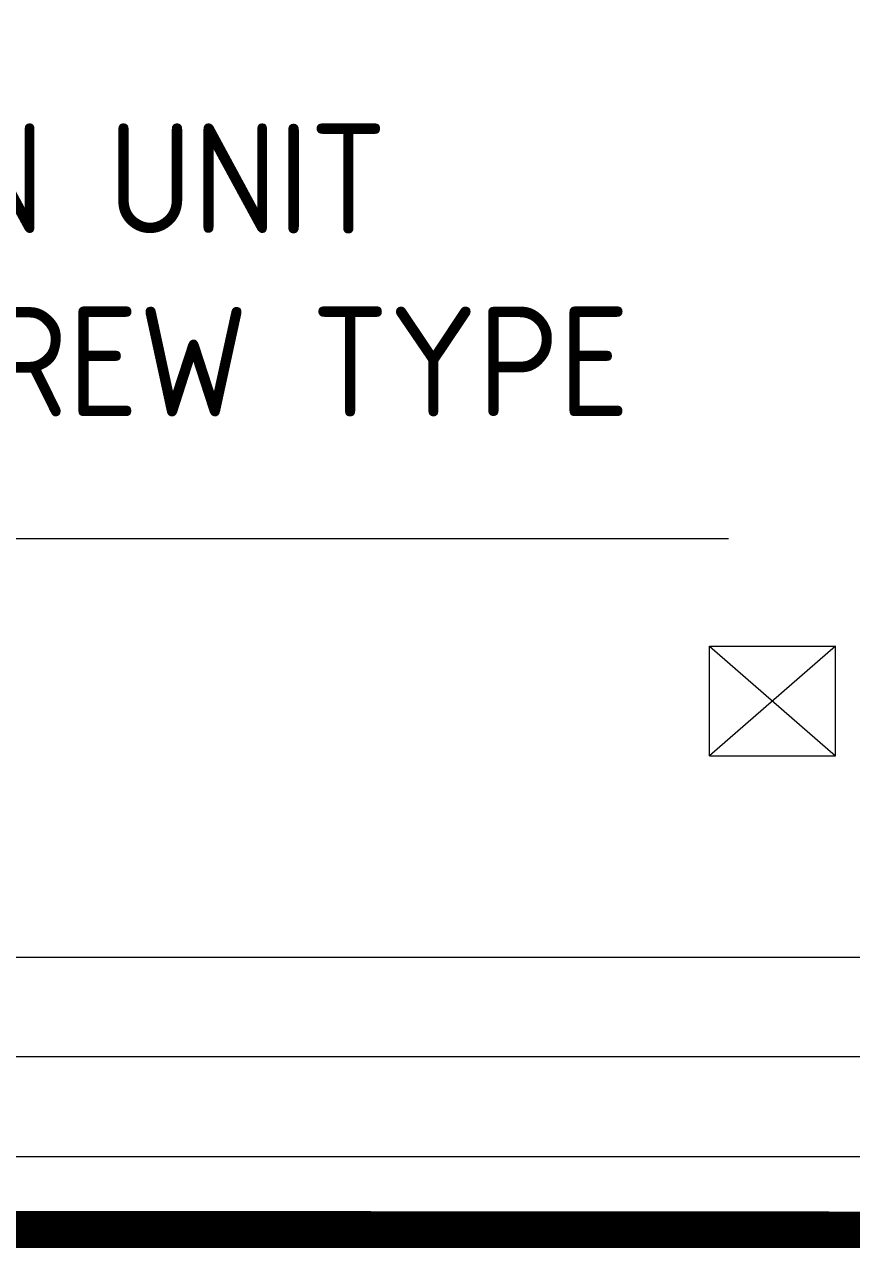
# Model space of a CAD drawing. Header units: inches. Extents: x 702888 to 852715, y 9845 to 271320.
# Drawn here: x 773412 to 774656, y 79742 to 81569 of the extents above; entities that cross this region are included whole.
import ezdxf

# ---------------------------------------------------------------- set-up
doc = ezdxf.new("R2010")
doc.units = ezdxf.units.IN
doc.header["$MEASUREMENT"] = 0
doc.header["$PDMODE"] = 34
for name, pattern in [('CENTER2', [1.125, 0.75, -0.125, 0.125, -0.125]), ('DASHED2', [0.375, 0.25, -0.125]), ('HIDDEN', [9.525, 6.35, -3.175])]:
    doc.linetypes.add(name, pattern=pattern)
doc.layers.get('0').update_dxf_attribs({"lineweight": 5})
doc.layers.get('Defpoints').update_dxf_attribs({"lineweight": 5})
for name, color, linetype, lineweight in [('Beam 150x75', 55, 'Continuous', 5), ('BEMASSUNG', 5, 'Continuous', 0), ('chain con', 52, 'Continuous', 5), ('electtric city', 1, 'Continuous', 5)]:
    doc.layers.add(name, color=color, linetype=linetype, lineweight=lineweight)
doc.dimstyles.new('D1', dxfattribs={"dimscale": 66, "dimtxt": 2.5, "dimasz": 2.5, "dimexe": 1, "dimexo": 1, "dimgap": 1.25, "dimtad": 1, "dimdec": 0, "dimdsep": 46, "dimtxsty": 'Standard', "dimblk": 'OPEN30', "dimcen": 2.5, "dimclrd": 150, "dimclre": 150, "dimclrt": 140, "dimadec": 0, "dimazin": 0, "dimtfac": 1, "dimtdec": 0, "dimtmove": 0, "dimatfit": 3, "dimfxl": 1, "dimtfill": 1, "dimlwd": 13, "dimlwe": 13, "dimarcsym": 0})

# ---------------------------------------------------------------- blocks, each defined once
blk = doc.blocks.new('A$C6ACB2806')
at = {"color": 1, "linetype": 'DASHED2', "ltscale": 1000}
blk.add_lwpolyline([(50325.4, -9667.9), (36325.4, -9667.9), (36325.4, -9367.9), (50325.4, -9367.9)], close=True, dxfattribs=at)
blk = doc.blocks.new('RT65Y6')
blk.add_line((777481.6, 80016.2), (763481.6, 80016.2))
blk.add_lwpolyline([(763481.6, 80166.2), (777481.6, 80166.2), (777481.6, 79866.2), (763481.6, 79866.2)], close=True)
blk = doc.blocks.new('5ty56y')
for p, q in [((739176.3, 79054.5), (739365.8, 79054.5)), ((739176.3, 78889.7), (739365.8, 78889.7))]:
    blk.add_line(p, q)
blk.add_lwpolyline([(739176.3, 79054.5), (739365.8, 78889.7), (739365.8, 79054.5), (739176.3, 78889.7)], close=True)
blk = doc.blocks.new('Beam 150')
at = {"linetype": 'CENTER2', "ltscale": 30}
blk.add_line((741338.3, 57592.9), (747338.2, 57592.9), dxfattribs=at)
at = {"linetype": 'HIDDEN'}
blk.add_line((747338.2, 57590.4), (741338.3, 57590.4), dxfattribs=at)
blk.add_line((747338.2, 57555.4), (741338.3, 57555.4))
blk = doc.blocks.new('_Open30')
at = {"color": 0, "linetype": 'ByBlock', "lineweight": -2}
for p, q in [((-1, 0.268), (0, 0)), ((0, 0), (-1, -0.268)), ((0, 0), (-1, 0))]:
    blk.add_line(p, q, dxfattribs=at)
blk = doc.blocks.new('*D546')
at = {"color": 150, "lineweight": 13, "transparency": 16777216}
for p, q in [((775415.8, 84898.3), (774684.2, 84898.3)), ((774750.2, 84733.3), (774750.2, 80534.7)), ((775415.8, 80369.7), (774684.2, 80369.7))]:
    blk.add_line(p, q, dxfattribs=at)
at = {"layer": 'Defpoints', "color": 0, "transparency": 16777216}
for p in [(775481.8, 84898.3), (774750.2, 80369.7), (775481.8, 80369.7)]:
    blk.add_point(p, dxfattribs=at)
at = {"color": 150, "lineweight": 13, "transparency": 16777216, "xscale": 165, "yscale": 165, "zscale": 165}
for p, rotation in [((774750.2, 84898.3), 90), ((774750.2, 80369.7), 270)]:
    blk.add_blockref('_Open30', p, dxfattribs=dict(at, rotation=rotation))
at = {"color": 140, "transparency": 16777216, "insert": (774585.2, 82634), "char_height": 165, "attachment_point": 5, "rotation": 90, "bg_fill": 3, "box_fill_scale": 1.25, "bg_fill_color": 256, "bg_fill_true_color": 13158600, "bg_fill_transparency": 0}
blk.add_mtext('4529', dxfattribs=at)

msp = doc.modelspace()

# ---------------------------------------------------------------- linework, layer by layer
at = {"layer": 'chain con', "color": 51, "true_color": 0xf7f281}
msp.add_lwpolyline([(798245.24, 86010.013, 92.306, 92.306, 0), (766481.493, 86008.645, 92.306, 92.306, 0.38429449), (765481.493, 85010.013, 92.306, 92.306, 0), (765481.493, 79704.635, 92.306, 92.306, -0.93903903), (763374.513, 79647.862, 92.306, 92.306, 0), (763374.513, 82740.979, 92.306, 92.306, -0.3858331), (764415.961, 83740.979, 92.306, 92.306, 0), (771103.859, 83740.979, 92.306, 92.306, -1.05162834), (771103.747, 81741.52, 92.306, 92.306, 0), (769441.544, 81741.52, 92.306, 92.306, 1), (769441.544, 79741.52, 92.306, 92.306, 0), (776584.138, 79736.321, 92.306, 92.306, 0.41299066), (777593.545, 80741.52, 92.306, 92.306, 0), (777593.545, 84911.597, 92.306, 92.306, 0.95780741), (775481.822, 84898.29, 92.306, 92.306, 0), (775481.822, 79592.912, 92.306, 92.306, -0.41504176), (774481.822, 78593, 92.306, 92.306, 0), (750590.002, 78592.912, 60, 60, -0.41420955)], format="xyseb", dxfattribs=at)

# ---------------------------------------------------------------- block references
at = {"color": 140}
msp.add_blockref('A$C6ACB2806', (727156.226, 89534.124), dxfattribs=at)
at = {"layer": 'Beam 150x75', "rotation": 180}
msp.add_blockref('Beam 150', (1518969.316, 137334.432), dxfattribs=at)
at = {"layer": 'BEMASSUNG'}
msp.add_blockref('RT65Y6', (0, 0), dxfattribs=at)
at = {"layer": 'electtric city'}
msp.add_blockref('5ty56y', (35265.63, 1579.326), dxfattribs=at)

# ---------------------------------------------------------------- next in the draw order: texts
at = {"color": 140, "insert": (773315.42, 81199.037), "char_height": 165, "attachment_point": 5, "bg_fill": 3, "box_fill_scale": 1.25, "bg_fill_color": 256, "bg_fill_true_color": 13158600, "bg_fill_transparency": 0}
msp.add_mtext('{\\Fisocp|c0;TENSION UNIT\\PTAKEUP SCREW TYPE}', dxfattribs=at)

# ---------------------------------------------------------------- next in the draw order: dimensions: what is measured, and where the dimension line sits
dim = msp.add_linear_dim(base=(774750.207, 80369.701), p1=(775481.822, 84898.29), p2=(775481.822, 80369.701), angle=90, dimstyle='D1')
dim.commit()
dim.dimension.update_dxf_attribs({"geometry": '*D546', "text_midpoint": (774585.207, 82633.996)})

# ---------------------------------------------------------------- next in the draw order: leaders
msp.add_leader([(771914.098, 82010.563), (772082.357, 80795.841), (774470.812, 80795.841)], dimstyle='D1', override={"dimgap": 1.25, "dimtad": 1})

doc.saveas('drawing.dxf')
